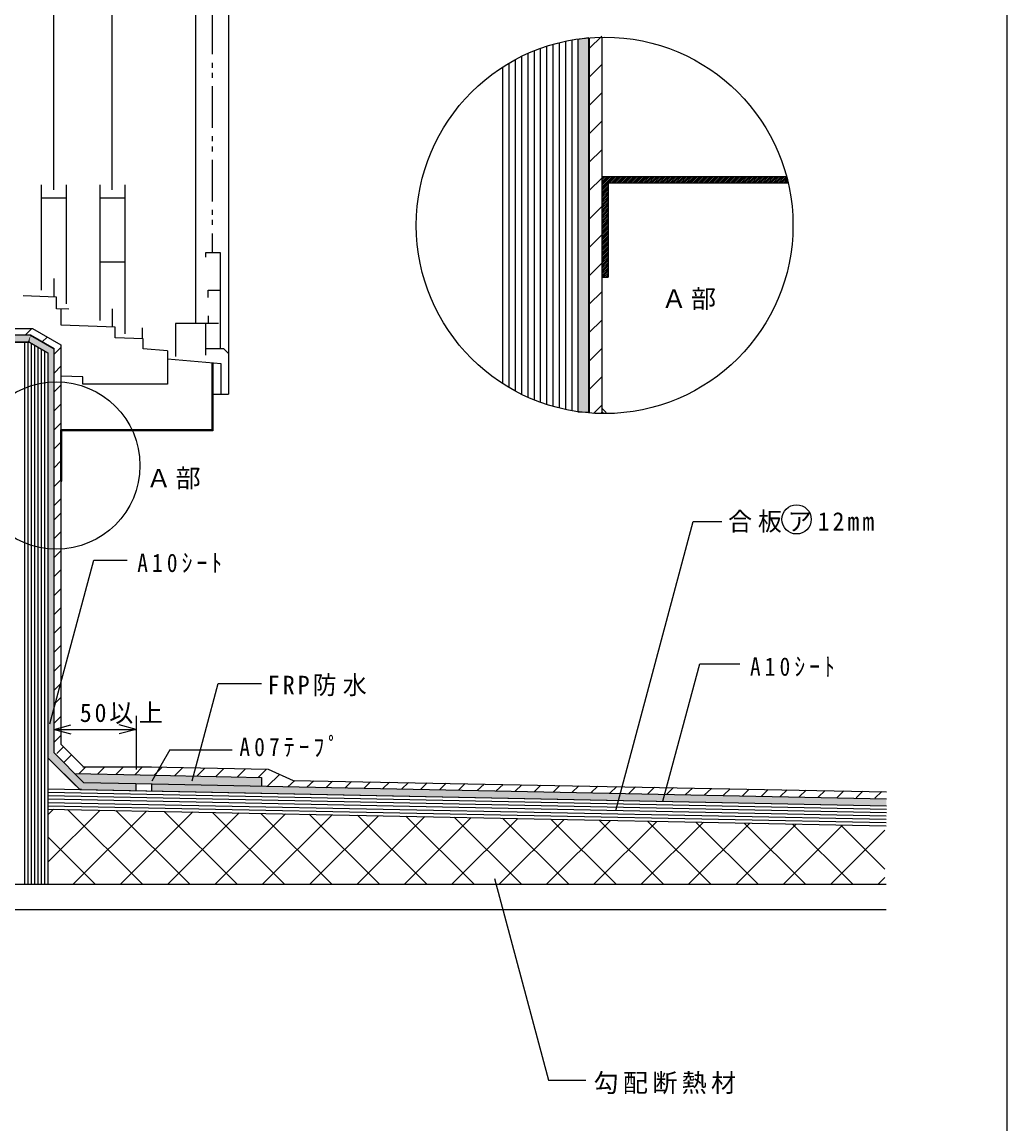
# Model space of a CAD drawing. Units: millimetres, scale not verified. Extents: x -455 to 445, y -1143 to 635.
# Drawn here: x -143 to 445, y -365 to 293 of the extents above; entities that cross this region are included whole.
import ezdxf

# ---------------------------------------------------------------- set-up
doc = ezdxf.new("R2010")
doc.units = ezdxf.units.MM
doc.header["$LTSCALE"] = 5
doc.linetypes.add('DOUBLE_CHAIN1', pattern=[8.8, 5, -1, 0.6, -0.6, 0.6, -1])
for name, color, linetype in [('0-0_境界寸法', 7, 'Continuous'), ('A-0', 4, 'Continuous'), ('F-0', 2, 'Continuous')]:
    doc.layers.add(name, color=color, linetype=linetype)
doc.styles.add('ＭＳ ゴシック', font='')
doc.styles.get('ＭＳ ゴシック').set_extended_font_data('MS Gothic')

msp = doc.modelspace()

# ---------------------------------------------------------------- linework, layer by layer
at = {"layer": '0-0_境界寸法'}
msp.add_circle((319.53, -3.92), 8.75, dxfattribs=at)
at = {"layer": 'A-0', "color": 7}
for p, q in [((-124.179, 192.965), (-124.178, 386.998)), ((-89.181, 192.965), (-89.181, 386.998)), ((-131.681, 195.965), (-131.683, 132.966)), ((-116.683, 195.965), (-116.685, 124.964)), ((-96.683, 195.965), (-96.685, 114.964)), ((-81.682, 195.965), (-81.684, 106.964)), ((-116.683, 187.966), (-131.681, 187.966)), ((-81.682, 187.966), (-96.683, 187.966)), ((-81.684, 149.766), (-96.685, 149.766)), ((-124.184, 139.966), (-124.184, 129.024)), ((-89.183, 121.964), (-89.183, 111.024)), ((-33.285, 94.141), (-33.285, 113.14)), ((-31.984, 117.64), (-31.984, 113.177)), ((-71.381, 110.465), (-71.381, 103.988)), ((-71.381, 110.465), (-71.381, 103.988)), ((-56.185, 96.768), (-56.185, 76.965)), ((-56.185, 96.768), (-56.185, 76.965)), ((-33.285, 98.141), (-22.784, 98.141)), ((-22.784, 98.141), (-19.785, 95.141)), ((-106.685, 81.214), (-119.984, 81.677)), ((-106.685, 76.965), (-106.685, 81.214)), ((-56.185, 76.965), (-106.685, 76.965)), ((-56.185, 76.965), (-106.685, 76.965)), ((-29.184, 70.965), (-19.685, 70.965)), ((-108.62, -165.417), (373.257, -175.159))]:
    msp.add_line(p, q, dxfattribs=at)
at = {"layer": 'A-0'}
for p, q in [((-39.477, 386.998), (-39.477, 113.14)), ((-19.685, 386.998), (-19.685, 70.965)), ((203.19, 284.879), (195.69, 277.379)), ((170.233, 278.815), (170.233, 64.774)), ((173.984, 279.959), (173.984, 63.631)), ((177.734, 280.961), (177.734, 62.628)), ((181.484, 281.827), (181.484, 61.762)), ((185.234, 282.56), (185.234, 61.03)), ((151.484, 270.796), (151.484, 72.793)), ((155.234, 272.73), (155.234, 70.859)), ((158.984, 274.491), (158.984, 69.098)), ((162.734, 276.087), (162.734, 67.502)), ((147.734, 268.678), (147.734, 74.911)), ((203.19, 267.909), (195.69, 260.409)), ((203.19, 250.938), (195.69, 243.438)), ((203.19, 233.968), (195.69, 226.467)), ((203.19, 216.997), (195.69, 209.497)), ((203.19, 200.026), (195.69, 192.527)), ((203.19, 183.056), (195.69, 175.556)), ((203.19, 166.085), (195.69, 158.585)), ((203.19, 149.115), (195.69, 141.615)), ((203.19, 132.144), (195.69, 124.644)), ((203.19, 115.174), (195.69, 107.674)), ((-141.174, 106.166), (-137.174, 110.165)), ((-141.684, 101.965), (-141.684, -222.034)), ((-137.684, 101.377), (-137.684, -222.034)), ((-135.684, 100.223), (-135.684, -222.034)), ((-133.684, 99.068), (-133.684, -222.034)), ((-128.041, 105.047), (-130.969, 102.119)), ((-123.984, 94.852), (-119.984, 98.852)), ((-131.684, 97.913), (-131.684, -222.034)), ((-129.684, 96.759), (-129.684, -222.034)), ((-123.984, -142.275), (-123.984, 98.086)), ((203.19, 98.203), (195.69, 90.703)), ((-123.984, 83.538), (-119.984, 87.538)), ((203.19, 81.232), (195.69, 73.733)), ((-123.984, 72.224), (-119.984, 76.225)), ((-123.984, 72.224), (-119.984, 76.225)), ((-123.984, 60.911), (-119.984, 64.911)), ((-123.984, 60.911), (-119.984, 64.911)), ((203.19, 64.262), (198.307, 59.378)), ((203.19, 60.019), (202.814, 59.643)), ((-123.984, 49.597), (-119.984, 53.597)), ((-123.984, 49.597), (-119.984, 53.597)), ((-123.984, 38.283), (-119.984, 42.283)), ((-123.984, 26.97), (-119.984, 30.97)), ((-123.984, 15.656), (-119.984, 19.656)), ((-123.984, 15.656), (-119.984, 19.656)), ((-123.984, 4.342), (-119.984, 8.342)), ((-123.984, -4.143), (-119.984, -0.143)), ((-123.984, -4.143), (-119.984, -0.143)), ((211.565, -177.891), (257.815, -5.284)), ((257.815, -5.284), (274.966, -5.284)), ((-123.984, -15.457), (-119.984, -11.457)), ((-123.984, -26.771), (-119.984, -22.771)), ((-126.459, -126.174), (-100.246, -28.344)), ((-100.246, -28.344), (-80.21, -28.344)), ((-123.984, -38.084), (-119.984, -34.084)), ((-123.984, -38.084), (-119.984, -34.084)), ((-123.984, -49.398), (-119.984, -45.398)), ((-123.984, -49.398), (-119.984, -45.398)), ((-123.984, -60.712), (-119.984, -56.712)), ((-123.984, -60.712), (-119.984, -56.712)), ((-123.984, -72.026), (-119.984, -68.025)), ((-123.984, -83.339), (-119.984, -79.339)), ((-123.984, -94.653), (-119.984, -90.653)), ((-123.984, -94.653), (-119.984, -90.653)), ((239.74, -172.419), (261.734, -90.335)), ((261.734, -90.335), (285.761, -90.335)), ((-123.984, -105.966), (-119.984, -101.967)), ((-41.47, -160.114), (-25.908, -102.033)), ((-25.908, -102.033), (0.021, -102.033)), ((-123.984, -114.452), (-119.984, -110.452)), ((-123.984, -125.765), (-119.984, -121.766)), ((-123.984, -125.765), (-119.984, -121.766)), ((-74.984, -121.409), (-74.984, -153.409)), ((-123.984, -129.476), (-113.984, -126.796)), ((-123.984, -129.476), (-113.984, -132.156)), ((-123.984, -129.476), (-74.984, -129.476)), ((-74.984, -129.476), (-84.984, -126.796)), ((-74.984, -129.476), (-84.984, -132.156)), ((-123.984, -137.079), (-119.984, -133.079)), ((-122.339, -143.92), (-118.331, -139.912)), ((-118.077, -149.225), (-113.715, -144.864)), ((-54.722, -141.657), (-65.545, -160.403)), ((-54.722, -141.657), (-17.618, -141.657)), ((-127.684, -146.353), (-112.703, -161.334)), ((-108.97, -155.832), (-105.035, -151.896)), ((-97.888, -156.063), (-93.721, -151.896)), ((-86.805, -156.294), (-82.408, -151.896)), ((-75.723, -156.526), (-71.094, -151.896)), ((-64.193, -156.766), (-59.452, -152.025)), ((-51.726, -157.026), (-46.976, -152.277)), ((-38.63, -157.3), (-33.872, -152.542)), ((-27.241, -157.537), (-22.476, -152.772)), ((-14.322, -157.807), (-9.549, -153.034)), ((-1.855, -158.067), (2.926, -153.286)), ((3.613, -163.362), (10.655, -156.321)), ((-75.167, -162.093), (-75.16, -162.093)), ((-56.834, -162.134), (-56.834, -162.134)), ((-19.43, -162.915), (-19.385, -162.869)), ((-6.963, -163.175), (-6.918, -163.13)), ((15.734, -163.839), (19.809, -159.916)), ((15.734, -163.839), (19.809, -159.916)), ((27.045, -164.056), (31.121, -160.134)), ((27.045, -164.056), (31.121, -160.134)), ((38.357, -164.273), (42.433, -160.351)), ((49.669, -164.49), (53.744, -160.568)), ((60.98, -164.707), (65.056, -160.785)), ((72.292, -164.925), (76.368, -161.002)), ((83.603, -165.142), (87.679, -161.219)), ((83.603, -165.142), (87.679, -161.219)), ((94.915, -165.359), (98.991, -161.436)), ((106.227, -165.576), (110.303, -161.654)), ((117.538, -165.793), (121.614, -161.871)), ((128.85, -166.011), (132.926, -162.088)), ((140.161, -166.228), (144.238, -162.305)), ((151.473, -166.445), (155.549, -162.523)), ((162.785, -166.662), (166.861, -162.74)), ((174.096, -166.88), (178.172, -162.957)), ((185.408, -167.097), (189.484, -163.174)), ((185.408, -167.097), (189.484, -163.174)), ((196.72, -167.314), (200.796, -163.392)), ((196.72, -167.314), (200.796, -163.392)), ((208.031, -167.531), (212.107, -163.609)), ((219.343, -167.748), (223.419, -163.826)), ((230.654, -167.965), (234.73, -164.043)), ((241.966, -168.183), (246.042, -164.26)), ((253.278, -168.4), (257.354, -164.477)), ((253.278, -168.4), (257.354, -164.477)), ((-127.563, -171.036), (373.135, -181.158)), ((-127.523, -169.036), (373.176, -179.158)), ((-127.482, -167.037), (373.216, -177.159)), ((264.589, -168.617), (268.665, -164.694)), ((264.589, -168.617), (268.665, -164.694)), ((275.901, -168.834), (279.977, -164.912)), ((275.901, -168.834), (279.977, -164.912)), ((287.213, -169.051), (291.289, -165.129)), ((287.213, -169.051), (291.289, -165.129)), ((298.524, -169.269), (302.6, -165.346)), ((298.524, -169.269), (302.6, -165.346)), ((309.836, -169.486), (313.912, -165.563)), ((321.147, -169.703), (325.224, -165.781)), ((332.459, -169.92), (336.535, -165.998)), ((343.771, -170.137), (347.847, -166.215)), ((355.082, -170.354), (359.158, -166.432)), ((355.082, -170.354), (359.158, -166.432)), ((366.394, -170.572), (370.47, -166.649)), ((-127.684, -180.555), (-124.233, -177.104)), ((-127.684, -208.839), (-96.509, -177.665)), ((-127.644, -175.035), (373.055, -185.157)), ((-127.603, -173.036), (373.095, -183.157)), ((-115.835, -177.274), (-71.075, -222.034)), ((-112.595, -222.034), (-68.786, -178.225)), ((-86.967, -177.858), (-42.791, -222.034)), ((-84.311, -222.034), (-41.062, -178.785)), ((-58.099, -178.441), (-14.506, -222.034)), ((-56.027, -222.034), (-13.338, -179.346)), ((-29.232, -179.025), (13.778, -222.034)), ((-27.742, -222.034), (14.386, -179.907)), ((-0.364, -179.609), (42.062, -222.034)), ((0.542, -222.034), (42.11, -180.467)), ((28.504, -180.192), (70.347, -222.034)), ((28.826, -222.034), (69.833, -181.027)), ((57.111, -222.034), (97.557, -181.588)), ((57.372, -180.776), (98.631, -222.034)), ((85.395, -222.034), (125.281, -182.149)), ((86.24, -181.359), (126.915, -222.034)), ((113.679, -222.034), (153.005, -182.709)), ((115.108, -181.943), (155.2, -222.034)), ((141.963, -222.034), (180.729, -183.269)), ((143.976, -182.526), (183.484, -222.034)), ((170.248, -222.034), (208.453, -183.83)), ((172.843, -183.11), (211.768, -222.034)), ((198.532, -222.034), (236.176, -184.39)), ((201.711, -183.693), (240.052, -222.034)), ((230.579, -184.277), (268.336, -222.034)), ((226.816, -222.034), (263.9, -184.95)), ((255.1, -222.034), (291.624, -185.511)), ((259.447, -184.86), (296.621, -222.034)), ((283.385, -222.034), (319.348, -186.072)), ((288.315, -185.444), (324.905, -222.034)), ((311.669, -222.034), (347.072, -186.632)), ((317.183, -186.028), (353.189, -222.034)), ((339.953, -222.034), (372.316, -189.672)), ((346.05, -186.611), (372.316, -212.877)), ((-127.684, -193.709), (-99.359, -222.034)), ((-127.684, -221.994), (-127.643, -222.034)), ((139.094, -218.462), (171.407, -339.056)), ((368.238, -222.034), (372.316, -217.956)), ((171.407, -339.056), (193.73, -339.056))]:
    msp.add_line(p, q, dxfattribs=at)
at = {"layer": 'A-0', "color": 7, "linetype": 'DOUBLE_CHAIN1'}
msp.add_line((-29.581, 386.998), (-29.581, 155.641), dxfattribs=at)
at = {"layer": 'A-0', "color": 2}
for p, q in [((195.69, 283.916), (195.69, 59.674)), ((203.19, 284.281), (203.19, 59.406)), ((-106.575, -151.668), (-119.984, -138.259)), ((-106.683, -151.896), (-75.582, -151.896)), ((-75.582, -151.896), (-65.829, -151.896)), ((-75.16, -161.752), (373.212, -171.013)), ((-65.66, -161.95), (-65.66, -166.245)), ((18.95, -159.925), (373.3, -166.729))]:
    msp.add_line(p, q, dxfattribs=at)
at = {"layer": 'A-0', "color": 3}
for p, q in [((166.484, 277.527), (166.484, 66.063)), ((188.984, 282.947), (188.984, 60.428)), ((143.984, 266.365), (143.984, 77.224)), ((203.19, 193.638), (210.394, 200.842)), ((203.19, 194.699), (209.333, 200.842)), ((203.19, 195.759), (208.272, 200.842)), ((203.19, 196.82), (207.212, 200.842)), ((203.19, 197.881), (206.151, 200.842)), ((203.19, 198.941), (205.09, 200.842)), ((203.19, 200.002), (204.03, 200.842)), ((313.601, 200.842), (203.19, 200.842)), ((207.704, 197.092), (211.454, 200.842)), ((208.765, 197.092), (212.515, 200.842)), ((209.826, 197.092), (213.576, 200.842)), ((210.886, 197.092), (214.636, 200.842)), ((211.947, 197.092), (215.697, 200.842)), ((213.008, 197.092), (216.758, 200.842)), ((214.068, 197.092), (217.818, 200.842)), ((215.129, 197.092), (218.879, 200.842)), ((216.19, 197.092), (219.94, 200.842)), ((217.25, 197.092), (221, 200.842)), ((218.311, 197.092), (222.061, 200.842)), ((219.371, 197.092), (223.122, 200.842)), ((220.432, 197.092), (224.182, 200.842)), ((221.493, 197.092), (225.243, 200.842)), ((222.553, 197.092), (226.304, 200.842)), ((223.614, 197.092), (227.364, 200.842)), ((224.675, 197.092), (228.425, 200.842)), ((225.735, 197.092), (229.486, 200.842)), ((226.796, 197.092), (230.546, 200.842)), ((227.857, 197.092), (231.607, 200.842)), ((228.917, 197.092), (232.667, 200.842)), ((229.978, 197.092), (233.728, 200.842)), ((231.039, 197.092), (234.789, 200.842)), ((232.099, 197.092), (235.849, 200.842)), ((233.16, 197.092), (236.91, 200.842)), ((234.221, 197.092), (237.971, 200.842)), ((235.281, 197.092), (239.031, 200.842)), ((236.342, 197.092), (240.092, 200.842)), ((237.403, 197.092), (241.153, 200.842)), ((238.463, 197.092), (242.213, 200.842)), ((239.524, 197.092), (243.274, 200.842)), ((240.585, 197.092), (244.335, 200.842)), ((241.645, 197.092), (245.395, 200.842)), ((242.706, 197.092), (246.456, 200.842)), ((243.767, 197.092), (247.516, 200.842)), ((244.827, 197.092), (248.577, 200.842)), ((245.888, 197.092), (249.638, 200.842)), ((246.949, 197.092), (250.698, 200.842)), ((248.009, 197.092), (251.759, 200.842)), ((249.07, 197.092), (252.82, 200.842)), ((250.131, 197.092), (253.88, 200.842)), ((251.191, 197.092), (254.941, 200.842)), ((252.252, 197.092), (256.002, 200.842)), ((253.313, 197.092), (257.062, 200.842)), ((254.373, 197.092), (258.123, 200.842)), ((255.434, 197.092), (259.184, 200.842)), ((256.495, 197.092), (260.244, 200.842)), ((257.555, 197.092), (261.305, 200.842)), ((258.616, 197.092), (262.366, 200.842)), ((259.677, 197.092), (263.426, 200.842)), ((260.737, 197.092), (264.487, 200.842)), ((261.798, 197.092), (265.548, 200.842)), ((262.859, 197.092), (266.608, 200.842)), ((263.919, 197.092), (267.669, 200.842)), ((264.98, 197.092), (268.73, 200.842)), ((266.041, 197.092), (269.79, 200.842)), ((267.101, 197.092), (270.851, 200.842)), ((268.162, 197.092), (271.912, 200.842)), ((269.223, 197.092), (272.972, 200.842)), ((270.283, 197.092), (274.033, 200.842)), ((271.344, 197.092), (275.094, 200.842)), ((272.405, 197.092), (276.154, 200.842)), ((273.465, 197.092), (277.215, 200.842)), ((274.526, 197.092), (278.276, 200.842)), ((275.587, 197.092), (279.336, 200.842)), ((276.647, 197.092), (280.397, 200.842)), ((277.708, 197.092), (281.458, 200.842)), ((278.769, 197.092), (282.518, 200.842)), ((279.829, 197.092), (283.579, 200.842)), ((280.89, 197.092), (284.64, 200.842)), ((281.95, 197.092), (285.7, 200.842)), ((283.011, 197.092), (286.761, 200.842)), ((284.072, 197.092), (287.822, 200.842)), ((285.132, 197.092), (288.882, 200.842)), ((286.193, 197.092), (289.943, 200.842)), ((287.254, 197.092), (291.004, 200.842)), ((288.314, 197.092), (292.064, 200.842)), ((289.375, 197.092), (293.125, 200.842)), ((290.436, 197.092), (294.186, 200.842)), ((291.496, 197.092), (295.246, 200.842)), ((292.557, 197.092), (296.307, 200.842)), ((293.618, 197.092), (297.368, 200.842)), ((294.678, 197.092), (298.428, 200.842)), ((295.739, 197.092), (299.489, 200.842)), ((296.799, 197.092), (300.55, 200.842)), ((297.86, 197.092), (301.61, 200.842)), ((298.921, 197.092), (302.671, 200.842)), ((299.981, 197.092), (303.732, 200.842)), ((301.042, 197.092), (304.792, 200.842)), ((302.103, 197.092), (305.853, 200.842)), ((303.163, 197.092), (306.914, 200.842)), ((304.224, 197.092), (307.974, 200.842)), ((305.285, 197.092), (309.035, 200.842)), ((306.345, 197.092), (310.095, 200.842)), ((307.406, 197.092), (311.156, 200.842)), ((308.467, 197.092), (312.217, 200.842)), ((309.527, 197.092), (313.277, 200.842)), ((310.588, 197.092), (313.755, 200.259)), ((311.649, 197.092), (313.972, 199.415)), ((312.709, 197.092), (314.184, 198.566)), ((313.77, 197.092), (314.39, 197.711)), ((203.19, 192.577), (206.94, 196.327)), ((203.19, 191.517), (206.94, 195.267)), ((203.19, 190.456), (206.94, 194.206)), ((203.19, 189.395), (206.94, 193.145)), ((203.19, 188.335), (206.94, 192.085)), ((203.19, 187.274), (206.94, 191.024)), ((206.94, 197.092), (206.94, 140.842)), ((314.535, 197.092), (206.94, 197.092)), ((203.19, 186.213), (206.94, 189.963)), ((203.19, 185.153), (206.94, 188.903)), ((203.19, 184.092), (206.94, 187.842)), ((203.19, 183.031), (206.94, 186.782)), ((203.19, 181.971), (206.94, 185.721)), ((203.19, 180.91), (206.94, 184.66)), ((203.19, 179.849), (206.94, 183.6)), ((203.19, 178.789), (206.94, 182.539)), ((203.19, 177.728), (206.94, 181.478)), ((203.19, 176.667), (206.94, 180.418)), ((203.19, 175.607), (206.94, 179.357)), ((203.19, 174.546), (206.94, 178.296)), ((203.19, 173.486), (206.94, 177.236)), ((203.19, 172.425), (206.94, 176.175)), ((203.19, 171.364), (206.94, 175.114)), ((203.19, 170.304), (206.94, 174.054)), ((203.19, 169.243), (206.94, 172.993)), ((203.19, 168.182), (206.94, 171.932)), ((203.19, 167.122), (206.94, 170.872)), ((203.19, 166.061), (206.94, 169.811)), ((203.19, 165), (206.94, 168.75)), ((203.19, 163.94), (206.94, 167.69)), ((203.19, 162.879), (206.94, 166.629)), ((203.19, 161.818), (206.94, 165.568)), ((203.19, 160.758), (206.94, 164.508)), ((203.19, 159.697), (206.94, 163.447)), ((203.19, 158.637), (206.94, 162.386)), ((203.19, 157.576), (206.94, 161.326)), ((203.19, 156.515), (206.94, 160.265)), ((203.19, 155.455), (206.94, 159.204)), ((203.19, 154.394), (206.94, 158.144)), ((203.19, 153.333), (206.94, 157.083)), ((203.19, 152.273), (206.94, 156.022)), ((203.19, 151.212), (206.94, 154.962)), ((203.19, 150.151), (206.94, 153.901)), ((203.19, 149.091), (206.94, 152.84)), ((203.19, 148.03), (206.94, 151.78)), ((203.19, 146.969), (206.94, 150.719)), ((203.19, 145.909), (206.94, 149.658)), ((203.19, 144.848), (206.94, 148.598)), ((203.19, 143.787), (206.94, 147.537)), ((203.19, 142.726), (206.94, 146.476)), ((203.19, 141.666), (206.94, 145.416)), ((203.19, 140.842), (206.94, 140.842)), ((203.427, 140.842), (206.94, 144.355)), ((204.487, 140.842), (206.94, 143.294)), ((205.548, 140.842), (206.94, 142.234)), ((206.609, 140.842), (206.94, 141.173)), ((-137.977, 106.166), (-246.684, 106.166)), ((-137.977, 106.166), (-123.984, 98.086)), ((-138.703, 101.965), (-256.684, 101.965)), ((-139.684, 101.965), (-139.684, -222.034)), ((-29.784, 89.407), (-29.784, 49.565)), ((-29.184, 89.407), (-29.184, 48.965)), ((-119.984, 18.965), (-119.984, 49.565)), ((-29.784, 49.565), (-119.984, 49.565)), ((-29.184, 48.965), (-119.984, 48.965)), ((-106.295, -161.102), (-123.984, -143.413)), ((-127.684, -146.353), (-108.62, -165.417)), ((-111.656, -155.776), (-72.436, -156.594)), ((-106.295, -161.102), (-75.156, -161.752)), ((-75.16, -161.752), (-75.156, -161.752)), ((-75.16, -161.752), (-75.16, -166.091)), ((-127.442, -165.037), (373.257, -175.159)), ((-127.684, -177.035), (373.014, -187.156)), ((-414.661, -222.034), (373.014, -222.034)), ((-414.661, -237.034), (373.014, -237.034))]:
    msp.add_line(p, q, dxfattribs=at)
at = {"layer": 'A-0', "color": 5}
for p, q in [((205.88, 59.928), (203.49, 62.317)), ((203.948, 59.738), (203.49, 60.196))]:
    msp.add_line(p, q, dxfattribs=at)
at = {"layer": 'A-0'}
msp.add_lwpolyline([(188.984, 282.947), (188.984, 60.428), (195.39, 60.196), (195.39, 283.89)], close=True, dxfattribs=at)
at = {"layer": 'A-0', "color": 7}
for points in [[(-33.285, 152.841), (-33.285, 155.641), (-24.784, 155.641), (-24.784, 98.141)], [(-31.984, 128.639), (-31.984, 133.14), (-24.784, 133.14)], [(-115.182, 121.709), (-122.48, 121.964), (-122.48, 128.964), (-142.454, 129.662)], [(-56.185, 96.768), (-70.682, 98.037), (-70.682, 103.965), (-87.482, 104.55), (-87.482, 110.964), (-119.683, 112.09), (-119.683, 121.866)], [(-25.785, 113.14), (-51.382, 113.14), (-51.382, 93.442)], [(-56.185, 96.768), (-70.682, 98.037), (-70.682, 103.965), (-87.482, 104.55), (-87.482, 110.964)], [(-24.182, 70.965), (-24.182, 88.97), (-56.185, 91.768)], [(-107.62, -165.435), (-108.62, -165.417), (-112.703, -161.334)]]:
    msp.add_lwpolyline(points, dxfattribs=at)
at = {"layer": 'A-0'}
for points in [[(-246.684, 106.166), (-246.684, 101.965), (-138.703, 101.965)], [(-123.984, 98.086), (-137.977, 106.166), (-246.684, 106.166)], [(-138.703, 101.965), (-127.684, 95.604), (-127.684, -146.353)]]:
    msp.add_lwpolyline(points, dxfattribs=at)
at = {"layer": 'A-0', "color": 2}
for points in [[(-231.684, 110.165), (-136.906, 110.165), (-119.984, 100.396), (-119.984, -138.259)], [(-66.726, -151.878), (3.84, -153.304), (18.948, -159.992)]]:
    msp.add_lwpolyline(points, dxfattribs=at)
at = {"layer": 'A-0', "color": 3}
for points in [[(-138.703, 101.965), (-127.684, 95.604), (-127.684, -222.034)], [(-123.866, -143.532), (-123.984, -143.413), (-123.984, 98.086)], [(-119.984, 18.965), (-119.384, 18.965), (-119.384, 48.965)], [(-72.551, -156.592), (-0.14, -158.103), (-0.14, -163.302)]]:
    msp.add_lwpolyline(points, dxfattribs=at)
at = {"layer": 'A-0', "color": 7}
for centre, radius in [((204.916, 171.795), 112.5), ((-122.622, 28.258), 50)]:
    msp.add_circle(centre, radius, dxfattribs=at)
for points in [[(188.984, 282.947), (195.39, 283.89), (188.984, 60.428), (195.39, 60.196)], [(-246.684, 106.166), (-246.684, 101.965), (-137.977, 106.166), (-139.684, 101.965)], [(-137.977, 106.166), (-139.684, 101.965), (-138.703, 101.965)], [(-137.977, 106.166), (-138.703, 101.965), (-127.684, 95.604)], [(-137.977, 106.166), (-127.684, 95.604), (-123.984, 98.086)], [(-127.684, 95.604), (-127.684, -146.353), (-123.984, 98.086), (-123.984, -142.275)], [(-108.62, -165.417), (-127.684, -146.353), (-124.449, -142.948)], [(-107.62, -165.435), (-108.62, -165.417), (-106.295, -161.102), (-124.449, -142.948)], [(-107.62, -165.435), (-75.16, -161.752), (-106.295, -161.102)], [(-107.62, -165.435), (-75.16, -166.091), (-75.16, -161.752)], [(-65.66, -161.95), (-65.66, -166.245), (373.212, -171.013), (373.257, -175.159)]]:
    msp.add_solid(points, dxfattribs=at)
at = {"layer": 'A-0', "color": 9}
msp.add_solid([(-111.621, -155.777), (-106.295, -161.102), (-0.14, -158.103), (-0.14, -163.302)], dxfattribs=at)
at = {"layer": 'F-0'}
msp.add_lwpolyline([(-454.787, -649.821), (-454.787, 635.178), (445.213, 635.178), (445.213, -649.821)], close=True, dxfattribs=at)

# ---------------------------------------------------------------- texts
at = {"layer": 'A-0', "color": 7, "char_height": 11, "attachment_point": 7, "style": 'ＭＳ ゴシック'}
for s, insert in [('\\T1.17;Ａ部', (238.872, 121.275)), ('\\T1.17;Ａ部', (-68.924, 13.973)), ('\\T1.25;\\W0.95;合板ア12mm', (278.678, -11.836)), ('\\T1.39;\\W0.85;A10ｼｰﾄ', (-74.247, -35.844)), ('\\T1.39;\\W0.85;A10ｼｰﾄ', (291.724, -97.834)), ('\\T1.26;\\W0.95;FRP防水', (3.693, -109.624)), ('\\T1.24;\\W0.95;50以上', (-108.565, -126.253)), ('\\T1.39;\\W0.85;A07ﾃｰﾌﾟ', (-13.249, -145.987)), ('\\T1.17;勾配断熱材', (198.235, -347.47))]:
    msp.add_mtext(s, dxfattribs=dict(at, insert=insert))

doc.saveas('drawing.dxf')
